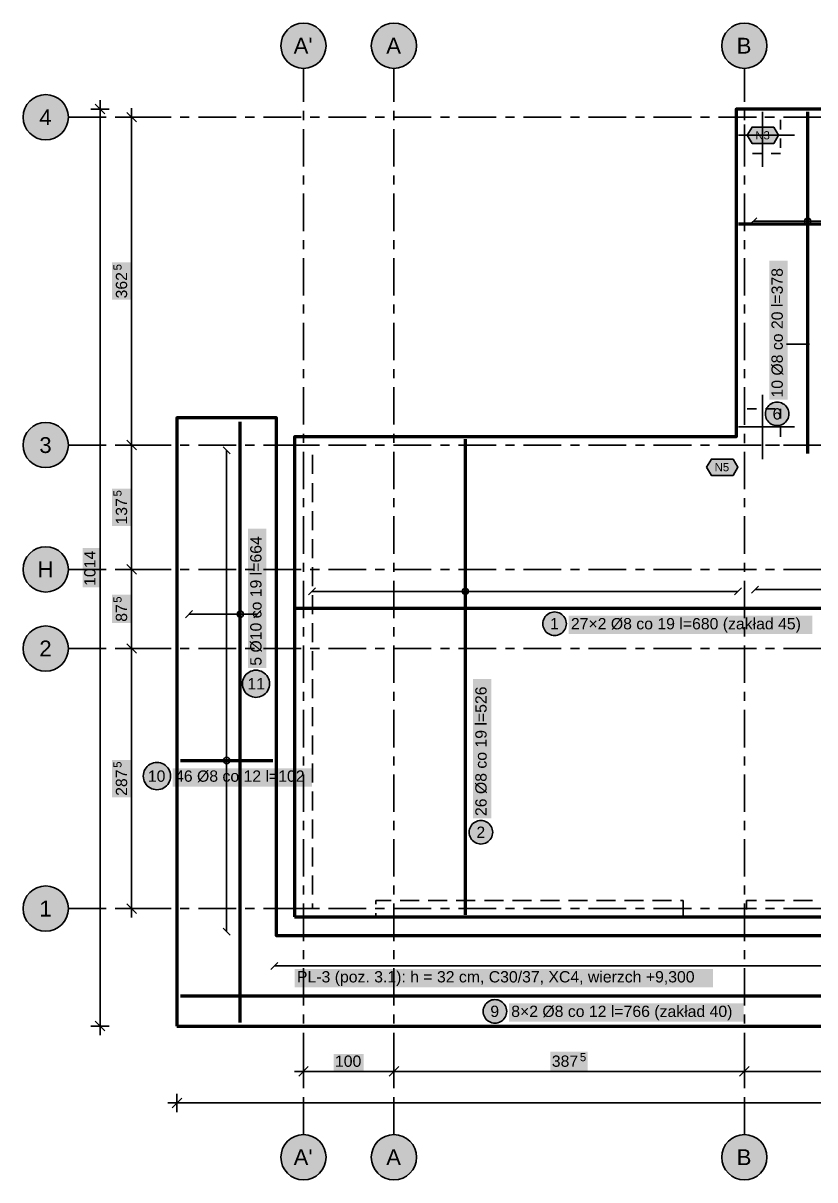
# Model space of a CAD drawing. Header units: metres. Extents: x -4.1 to 13.6, y -3 to 9.8.
# Drawn here: x -4.1 to 4.65, y -3 to 9.79 of the extents above; entities that cross this region are included whole.
import ezdxf

# ---------------------------------------------------------------- set-up
doc = ezdxf.new("R2010")
doc.units = ezdxf.units.M
for name, pattern in [('KRESKOWA', [5.25, 4.2, -1.05]), ('KRESKOWA_DROBNA', [3.15, 2.1, -1.05]), ('PUNKTOWA', [10.5, 8.4, -1.05, 0, -1.05])]:
    doc.linetypes.add(name, pattern=pattern)
for name, color, linetype, lineweight in [('A-MASKA', 7, 'Continuous', 18), ('A-OPISY', 2, 'Continuous', 25), ('K-KONSTR', 7, 'Continuous', 50), ('K-OSIE', 1, 'PUNKTOWA', 25), ('K-WYMIARY', 1, 'Continuous', 25), ('K-ZBROJENIE', 1, 'Continuous', 100), ('K-ZBROJENIE-OPIS', 2, 'Continuous', 25)]:
    doc.layers.add(name, color=color, linetype=linetype, lineweight=lineweight)
doc.styles.add('PL_ARIAL', font='arial.ttf')

msp = doc.modelspace()

# ---------------------------------------------------------------- hatches: boundary and pattern name
at = {"layer": 'A-MASKA', "true_color": 0xffffff}
for points in [[(4.353, 5.625), (4.353, 7.165), (4.15, 7.165), (4.15, 5.625)], [(-2.907, 6.731), (-2.907, 7.144), (-3.117, 7.144), (-3.117, 6.731)], [(-2.907, 4.231), (-2.907, 4.644), (-3.117, 4.644), (-3.117, 4.231)], [(-1.411, 2.66), (-1.411, 4.2), (-1.614, 4.2), (-1.614, 2.66)], [(-3.257, 3.553), (-3.257, 3.987), (-3.44, 3.987), (-3.44, 3.553)], [(-2.907, 3.156), (-2.907, 3.469), (-3.117, 3.469), (-3.117, 3.156)], [(1.932, 3.034), (4.628, 3.034), (4.628, 3.237), (1.932, 3.237)], [(1.077, 0.998), (1.077, 2.538), (0.875, 2.538), (0.875, 0.998)], [(-2.907, 1.231), (-2.907, 1.644), (-3.117, 1.644), (-3.117, 1.231)], [(-2.445, 1.349), (-0.905, 1.349), (-0.905, 1.552), (-2.445, 1.552)], [(-1.097, -0.87), (3.528, -0.87), (3.528, -0.667), (-1.097, -0.667)], [(1.272, -1.252), (3.867, -1.252), (3.867, -1.049), (1.272, -1.049)], [(-0.667, -1.792), (-0.333, -1.792), (-0.333, -1.61), (-0.667, -1.61)], [(1.731, -1.792), (2.144, -1.792), (2.144, -1.583), (1.731, -1.583)]]:
    msp.add_hatch(color=7, dxfattribs=at).paths.add_polyline_path(points)
at = {"layer": 'K-OSIE', "true_color": 0xffffff}
for points in [[(-0.75, 9.54), (-0.752, 9.573), (-0.759, 9.605), (-0.769, 9.636), (-0.783, 9.665), (-0.802, 9.692), (-0.823, 9.717), (-0.848, 9.738), (-0.875, 9.757), (-0.904, 9.771), (-0.935, 9.781), (-0.967, 9.788), (-1, 9.79), (-1.033, 9.788), (-1.065, 9.781), (-1.096, 9.771), (-1.125, 9.757), (-1.152, 9.738), (-1.177, 9.717), (-1.198, 9.692), (-1.217, 9.665), (-1.231, 9.636), (-1.241, 9.605), (-1.248, 9.573), (-1.25, 9.54), (-1.248, 9.507), (-1.241, 9.475), (-1.231, 9.444), (-1.217, 9.415), (-1.198, 9.388), (-1.177, 9.363), (-1.152, 9.342), (-1.125, 9.323), (-1.096, 9.309), (-1.065, 9.299), (-1.033, 9.292), (-1, 9.29), (-0.967, 9.292), (-0.935, 9.299), (-0.904, 9.309), (-0.875, 9.323), (-0.848, 9.342), (-0.823, 9.363), (-0.802, 9.388), (-0.783, 9.415), (-0.769, 9.444), (-0.759, 9.475), (-0.752, 9.507)], [(0.25, 9.54), (0.248, 9.573), (0.241, 9.605), (0.231, 9.636), (0.217, 9.665), (0.198, 9.692), (0.177, 9.717), (0.152, 9.738), (0.125, 9.757), (0.096, 9.771), (0.065, 9.781), (0.033, 9.788), (0, 9.79), (-0.033, 9.788), (-0.065, 9.781), (-0.096, 9.771), (-0.125, 9.757), (-0.152, 9.738), (-0.177, 9.717), (-0.198, 9.692), (-0.217, 9.665), (-0.231, 9.636), (-0.241, 9.605), (-0.248, 9.573), (-0.25, 9.54), (-0.248, 9.507), (-0.241, 9.475), (-0.231, 9.444), (-0.217, 9.415), (-0.198, 9.388), (-0.177, 9.363), (-0.152, 9.342), (-0.125, 9.323), (-0.096, 9.309), (-0.065, 9.299), (-0.033, 9.292), (0, 9.29), (0.033, 9.292), (0.065, 9.299), (0.096, 9.309), (0.125, 9.323), (0.152, 9.342), (0.177, 9.363), (0.198, 9.388), (0.217, 9.415), (0.231, 9.444), (0.241, 9.475), (0.248, 9.507)], [(4.125, 9.54), (4.123, 9.573), (4.116, 9.605), (4.106, 9.636), (4.092, 9.665), (4.073, 9.692), (4.052, 9.717), (4.027, 9.738), (4, 9.757), (3.971, 9.771), (3.94, 9.781), (3.908, 9.788), (3.875, 9.79), (3.842, 9.788), (3.81, 9.781), (3.779, 9.771), (3.75, 9.757), (3.723, 9.738), (3.698, 9.717), (3.677, 9.692), (3.658, 9.665), (3.644, 9.636), (3.634, 9.605), (3.627, 9.573), (3.625, 9.54), (3.627, 9.507), (3.634, 9.475), (3.644, 9.444), (3.658, 9.415), (3.677, 9.388), (3.698, 9.363), (3.723, 9.342), (3.75, 9.323), (3.779, 9.309), (3.81, 9.299), (3.842, 9.292), (3.875, 9.29), (3.908, 9.292), (3.94, 9.299), (3.971, 9.309), (4, 9.323), (4.027, 9.342), (4.052, 9.363), (4.073, 9.388), (4.092, 9.415), (4.106, 9.444), (4.116, 9.475), (4.123, 9.507)], [(-3.6, 8.75), (-3.602, 8.783), (-3.609, 8.815), (-3.619, 8.846), (-3.633, 8.875), (-3.652, 8.902), (-3.673, 8.927), (-3.698, 8.948), (-3.725, 8.967), (-3.754, 8.981), (-3.785, 8.991), (-3.817, 8.998), (-3.85, 9), (-3.883, 8.998), (-3.915, 8.991), (-3.946, 8.981), (-3.975, 8.967), (-4.002, 8.948), (-4.027, 8.927), (-4.048, 8.902), (-4.067, 8.875), (-4.081, 8.846), (-4.091, 8.815), (-4.098, 8.783), (-4.1, 8.75), (-4.098, 8.717), (-4.091, 8.685), (-4.081, 8.654), (-4.067, 8.625), (-4.048, 8.598), (-4.027, 8.573), (-4.002, 8.552), (-3.975, 8.533), (-3.946, 8.519), (-3.915, 8.509), (-3.883, 8.502), (-3.85, 8.5), (-3.817, 8.502), (-3.785, 8.509), (-3.754, 8.519), (-3.725, 8.533), (-3.698, 8.552), (-3.673, 8.573), (-3.652, 8.598), (-3.633, 8.625), (-3.619, 8.654), (-3.609, 8.685), (-3.602, 8.717)], [(-3.6, 5.125), (-3.602, 5.158), (-3.609, 5.19), (-3.619, 5.221), (-3.633, 5.25), (-3.652, 5.277), (-3.673, 5.302), (-3.698, 5.323), (-3.725, 5.342), (-3.754, 5.356), (-3.785, 5.366), (-3.817, 5.373), (-3.85, 5.375), (-3.883, 5.373), (-3.915, 5.366), (-3.946, 5.356), (-3.975, 5.342), (-4.002, 5.323), (-4.027, 5.302), (-4.048, 5.277), (-4.067, 5.25), (-4.081, 5.221), (-4.091, 5.19), (-4.098, 5.158), (-4.1, 5.125), (-4.098, 5.092), (-4.091, 5.06), (-4.081, 5.029), (-4.067, 5), (-4.048, 4.973), (-4.027, 4.948), (-4.002, 4.927), (-3.975, 4.908), (-3.946, 4.894), (-3.915, 4.884), (-3.883, 4.877), (-3.85, 4.875), (-3.817, 4.877), (-3.785, 4.884), (-3.754, 4.894), (-3.725, 4.908), (-3.698, 4.927), (-3.673, 4.948), (-3.652, 4.973), (-3.633, 5), (-3.619, 5.029), (-3.609, 5.06), (-3.602, 5.092)], [(-3.6, 3.75), (-3.602, 3.783), (-3.609, 3.815), (-3.619, 3.846), (-3.633, 3.875), (-3.652, 3.902), (-3.673, 3.927), (-3.698, 3.948), (-3.725, 3.967), (-3.754, 3.981), (-3.785, 3.991), (-3.817, 3.998), (-3.85, 4), (-3.883, 3.998), (-3.915, 3.991), (-3.946, 3.981), (-3.975, 3.967), (-4.002, 3.948), (-4.027, 3.927), (-4.048, 3.902), (-4.067, 3.875), (-4.081, 3.846), (-4.091, 3.815), (-4.098, 3.783), (-4.1, 3.75), (-4.098, 3.717), (-4.091, 3.685), (-4.081, 3.654), (-4.067, 3.625), (-4.048, 3.598), (-4.027, 3.573), (-4.002, 3.552), (-3.975, 3.533), (-3.946, 3.519), (-3.915, 3.509), (-3.883, 3.502), (-3.85, 3.5), (-3.817, 3.502), (-3.785, 3.509), (-3.754, 3.519), (-3.725, 3.533), (-3.698, 3.552), (-3.673, 3.573), (-3.652, 3.598), (-3.633, 3.625), (-3.619, 3.654), (-3.609, 3.685), (-3.602, 3.717)], [(-3.6, 2.875), (-3.602, 2.908), (-3.609, 2.94), (-3.619, 2.971), (-3.633, 3), (-3.652, 3.027), (-3.673, 3.052), (-3.698, 3.073), (-3.725, 3.092), (-3.754, 3.106), (-3.785, 3.116), (-3.817, 3.123), (-3.85, 3.125), (-3.883, 3.123), (-3.915, 3.116), (-3.946, 3.106), (-3.975, 3.092), (-4.002, 3.073), (-4.027, 3.052), (-4.048, 3.027), (-4.067, 3), (-4.081, 2.971), (-4.091, 2.94), (-4.098, 2.908), (-4.1, 2.875), (-4.098, 2.842), (-4.091, 2.81), (-4.081, 2.779), (-4.067, 2.75), (-4.048, 2.723), (-4.027, 2.698), (-4.002, 2.677), (-3.975, 2.658), (-3.946, 2.644), (-3.915, 2.634), (-3.883, 2.627), (-3.85, 2.625), (-3.817, 2.627), (-3.785, 2.634), (-3.754, 2.644), (-3.725, 2.658), (-3.698, 2.677), (-3.673, 2.698), (-3.652, 2.723), (-3.633, 2.75), (-3.619, 2.779), (-3.609, 2.81), (-3.602, 2.842)], [(-3.6, 0), (-3.602, 0.033), (-3.609, 0.065), (-3.619, 0.096), (-3.633, 0.125), (-3.652, 0.152), (-3.673, 0.177), (-3.698, 0.198), (-3.725, 0.217), (-3.754, 0.231), (-3.785, 0.241), (-3.817, 0.248), (-3.85, 0.25), (-3.883, 0.248), (-3.915, 0.241), (-3.946, 0.231), (-3.975, 0.217), (-4.002, 0.198), (-4.027, 0.177), (-4.048, 0.152), (-4.067, 0.125), (-4.081, 0.096), (-4.091, 0.065), (-4.098, 0.033), (-4.1, 0), (-4.098, -0.033), (-4.091, -0.065), (-4.081, -0.096), (-4.067, -0.125), (-4.048, -0.152), (-4.027, -0.177), (-4.002, -0.198), (-3.975, -0.217), (-3.946, -0.231), (-3.915, -0.241), (-3.883, -0.248), (-3.85, -0.25), (-3.817, -0.248), (-3.785, -0.241), (-3.754, -0.231), (-3.725, -0.217), (-3.698, -0.198), (-3.673, -0.177), (-3.652, -0.152), (-3.633, -0.125), (-3.619, -0.096), (-3.609, -0.065), (-3.602, -0.033)], [(-0.75, -2.75), (-0.752, -2.717), (-0.759, -2.685), (-0.769, -2.654), (-0.783, -2.625), (-0.802, -2.598), (-0.823, -2.573), (-0.848, -2.552), (-0.875, -2.533), (-0.904, -2.519), (-0.935, -2.509), (-0.967, -2.502), (-1, -2.5), (-1.033, -2.502), (-1.065, -2.509), (-1.096, -2.519), (-1.125, -2.533), (-1.152, -2.552), (-1.177, -2.573), (-1.198, -2.598), (-1.217, -2.625), (-1.231, -2.654), (-1.241, -2.685), (-1.248, -2.717), (-1.25, -2.75), (-1.248, -2.783), (-1.241, -2.815), (-1.231, -2.846), (-1.217, -2.875), (-1.198, -2.902), (-1.177, -2.927), (-1.152, -2.948), (-1.125, -2.967), (-1.096, -2.981), (-1.065, -2.991), (-1.033, -2.998), (-1, -3), (-0.967, -2.998), (-0.935, -2.991), (-0.904, -2.981), (-0.875, -2.967), (-0.848, -2.948), (-0.823, -2.927), (-0.802, -2.902), (-0.783, -2.875), (-0.769, -2.846), (-0.759, -2.815), (-0.752, -2.783)], [(0.25, -2.75), (0.248, -2.717), (0.241, -2.685), (0.231, -2.654), (0.217, -2.625), (0.198, -2.598), (0.177, -2.573), (0.152, -2.552), (0.125, -2.533), (0.096, -2.519), (0.065, -2.509), (0.033, -2.502), (0, -2.5), (-0.033, -2.502), (-0.065, -2.509), (-0.096, -2.519), (-0.125, -2.533), (-0.152, -2.552), (-0.177, -2.573), (-0.198, -2.598), (-0.217, -2.625), (-0.231, -2.654), (-0.241, -2.685), (-0.248, -2.717), (-0.25, -2.75), (-0.248, -2.783), (-0.241, -2.815), (-0.231, -2.846), (-0.217, -2.875), (-0.198, -2.902), (-0.177, -2.927), (-0.152, -2.948), (-0.125, -2.967), (-0.096, -2.981), (-0.065, -2.991), (-0.033, -2.998), (0, -3), (0.033, -2.998), (0.065, -2.991), (0.096, -2.981), (0.125, -2.967), (0.152, -2.948), (0.177, -2.927), (0.198, -2.902), (0.217, -2.875), (0.231, -2.846), (0.241, -2.815), (0.248, -2.783)], [(4.125, -2.75), (4.123, -2.717), (4.116, -2.685), (4.106, -2.654), (4.092, -2.625), (4.073, -2.598), (4.052, -2.573), (4.027, -2.552), (4, -2.533), (3.971, -2.519), (3.94, -2.509), (3.908, -2.502), (3.875, -2.5), (3.842, -2.502), (3.81, -2.509), (3.779, -2.519), (3.75, -2.533), (3.723, -2.552), (3.698, -2.573), (3.677, -2.598), (3.658, -2.625), (3.644, -2.654), (3.634, -2.685), (3.627, -2.717), (3.625, -2.75), (3.627, -2.783), (3.634, -2.815), (3.644, -2.846), (3.658, -2.875), (3.677, -2.902), (3.698, -2.927), (3.723, -2.948), (3.75, -2.967), (3.779, -2.981), (3.81, -2.991), (3.842, -2.998), (3.875, -3), (3.908, -2.998), (3.94, -2.991), (3.971, -2.981), (4, -2.967), (4.027, -2.948), (4.052, -2.927), (4.073, -2.902), (4.092, -2.875), (4.106, -2.846), (4.116, -2.815), (4.123, -2.783)]]:
    msp.add_hatch(color=7, dxfattribs=at).paths.add_polyline_path(points)
at = {"layer": 'K-ZBROJENIE-OPIS', "true_color": 0xffffff}
for points in [[(3.906, 8.55), (3.96, 8.64), (4.2, 8.64), (4.254, 8.55), (4.2, 8.46), (3.96, 8.46)], [(4.367, 5.47), (4.366, 5.487), (4.363, 5.503), (4.358, 5.519), (4.35, 5.535), (4.341, 5.549), (4.329, 5.562), (4.317, 5.573), (4.302, 5.582), (4.287, 5.59), (4.271, 5.595), (4.254, 5.599), (4.237, 5.6), (4.221, 5.599), (4.204, 5.595), (4.188, 5.59), (4.172, 5.582), (4.158, 5.573), (4.146, 5.562), (4.134, 5.549), (4.125, 5.535), (4.117, 5.519), (4.112, 5.503), (4.109, 5.487), (4.107, 5.47), (4.109, 5.453), (4.112, 5.436), (4.117, 5.42), (4.125, 5.405), (4.134, 5.391), (4.146, 5.378), (4.158, 5.367), (4.172, 5.357), (4.188, 5.35), (4.204, 5.344), (4.221, 5.341), (4.237, 5.34), (4.254, 5.341), (4.271, 5.344), (4.287, 5.35), (4.302, 5.357), (4.317, 5.367), (4.329, 5.378), (4.341, 5.391), (4.35, 5.405), (4.358, 5.42), (4.363, 5.436), (4.366, 5.453)], [(3.456, 4.88), (3.51, 4.97), (3.75, 4.97), (3.804, 4.88), (3.75, 4.79), (3.51, 4.79)], [(1.907, 3.149), (1.906, 3.166), (1.902, 3.183), (1.897, 3.199), (1.889, 3.214), (1.88, 3.228), (1.869, 3.241), (1.856, 3.252), (1.842, 3.262), (1.826, 3.269), (1.81, 3.275), (1.794, 3.278), (1.777, 3.279), (1.76, 3.278), (1.743, 3.275), (1.727, 3.269), (1.712, 3.262), (1.698, 3.252), (1.685, 3.241), (1.674, 3.228), (1.664, 3.214), (1.657, 3.199), (1.651, 3.183), (1.648, 3.166), (1.647, 3.149), (1.648, 3.132), (1.651, 3.116), (1.657, 3.1), (1.664, 3.084), (1.674, 3.07), (1.685, 3.057), (1.698, 3.046), (1.712, 3.037), (1.727, 3.029), (1.743, 3.024), (1.76, 3.02), (1.777, 3.019), (1.794, 3.02), (1.81, 3.024), (1.826, 3.029), (1.842, 3.037), (1.856, 3.046), (1.869, 3.057), (1.88, 3.07), (1.889, 3.084), (1.897, 3.1), (1.902, 3.116), (1.906, 3.132)], [(-1.376, 2.485), (-1.377, 2.505), (-1.381, 2.524), (-1.388, 2.543), (-1.396, 2.56), (-1.407, 2.577), (-1.42, 2.591), (-1.435, 2.604), (-1.451, 2.615), (-1.469, 2.624), (-1.487, 2.63), (-1.507, 2.634), (-1.526, 2.635), (-1.546, 2.634), (-1.565, 2.63), (-1.584, 2.624), (-1.601, 2.615), (-1.617, 2.604), (-1.632, 2.591), (-1.645, 2.577), (-1.656, 2.56), (-1.665, 2.543), (-1.671, 2.524), (-1.675, 2.505), (-1.676, 2.485), (-1.675, 2.466), (-1.671, 2.446), (-1.665, 2.428), (-1.656, 2.41), (-1.645, 2.394), (-1.632, 2.379), (-1.617, 2.366), (-1.601, 2.355), (-1.584, 2.347), (-1.565, 2.34), (-1.546, 2.337), (-1.526, 2.335), (-1.507, 2.337), (-1.487, 2.34), (-1.469, 2.347), (-1.451, 2.355), (-1.435, 2.366), (-1.42, 2.379), (-1.407, 2.394), (-1.396, 2.41), (-1.388, 2.428), (-1.381, 2.446), (-1.377, 2.466)], [(-2.469, 1.464), (-2.47, 1.484), (-2.474, 1.503), (-2.48, 1.522), (-2.489, 1.54), (-2.5, 1.556), (-2.513, 1.571), (-2.528, 1.584), (-2.544, 1.595), (-2.562, 1.604), (-2.581, 1.61), (-2.6, 1.614), (-2.62, 1.615), (-2.64, 1.614), (-2.659, 1.61), (-2.678, 1.604), (-2.695, 1.595), (-2.712, 1.584), (-2.727, 1.571), (-2.74, 1.556), (-2.751, 1.54), (-2.76, 1.522), (-2.766, 1.503), (-2.77, 1.484), (-2.771, 1.464), (-2.77, 1.445), (-2.766, 1.425), (-2.76, 1.407), (-2.751, 1.389), (-2.74, 1.372), (-2.727, 1.358), (-2.712, 1.345), (-2.695, 1.334), (-2.678, 1.325), (-2.659, 1.319), (-2.64, 1.315), (-2.62, 1.313), (-2.6, 1.315), (-2.581, 1.319), (-2.562, 1.325), (-2.544, 1.334), (-2.528, 1.345), (-2.513, 1.358), (-2.5, 1.372), (-2.489, 1.389), (-2.48, 1.407), (-2.474, 1.425), (-2.47, 1.445)], [(1.092, 0.843), (1.091, 0.86), (1.088, 0.877), (1.082, 0.893), (1.075, 0.908), (1.065, 0.922), (1.054, 0.935), (1.041, 0.946), (1.027, 0.956), (1.012, 0.963), (0.996, 0.969), (0.979, 0.972), (0.962, 0.973), (0.945, 0.972), (0.929, 0.969), (0.913, 0.963), (0.897, 0.956), (0.883, 0.946), (0.87, 0.935), (0.859, 0.922), (0.85, 0.908), (0.842, 0.893), (0.837, 0.877), (0.833, 0.86), (0.832, 0.843), (0.833, 0.826), (0.837, 0.81), (0.842, 0.793), (0.85, 0.778), (0.859, 0.764), (0.87, 0.751), (0.883, 0.74), (0.897, 0.731), (0.913, 0.723), (0.929, 0.718), (0.945, 0.714), (0.962, 0.713), (0.979, 0.714), (0.996, 0.718), (1.012, 0.723), (1.027, 0.731), (1.041, 0.74), (1.054, 0.751), (1.065, 0.764), (1.075, 0.778), (1.082, 0.793), (1.088, 0.81), (1.091, 0.826)], [(1.247, -1.137), (1.246, -1.12), (1.242, -1.103), (1.237, -1.087), (1.229, -1.072), (1.22, -1.058), (1.209, -1.045), (1.196, -1.034), (1.182, -1.024), (1.167, -1.017), (1.15, -1.011), (1.134, -1.008), (1.117, -1.007), (1.1, -1.008), (1.083, -1.011), (1.067, -1.017), (1.052, -1.024), (1.038, -1.034), (1.025, -1.045), (1.014, -1.058), (1.004, -1.072), (0.997, -1.087), (0.991, -1.103), (0.988, -1.12), (0.987, -1.137), (0.988, -1.154), (0.991, -1.171), (0.997, -1.187), (1.004, -1.202), (1.014, -1.216), (1.025, -1.229), (1.038, -1.24), (1.052, -1.249), (1.067, -1.257), (1.083, -1.262), (1.1, -1.266), (1.117, -1.267), (1.134, -1.266), (1.15, -1.262), (1.167, -1.257), (1.182, -1.249), (1.196, -1.24), (1.209, -1.229), (1.22, -1.216), (1.229, -1.202), (1.237, -1.187), (1.242, -1.171), (1.246, -1.154)]]:
    msp.add_hatch(color=7, dxfattribs=at).paths.add_polyline_path(points)
at = {"layer": 'K-ZBROJENIE-OPIS', "true_color": 0x000000}
msp.add_hatch(color=7, dxfattribs=at).paths.add_polyline_path([(4.598, 6.24), (4.597, 6.245), (4.594, 6.251), (4.591, 6.256), (4.586, 6.259), (4.581, 6.261), (4.575, 6.262), (4.569, 6.261), (4.564, 6.259), (4.559, 6.256), (4.556, 6.251), (4.553, 6.245), (4.553, 6.24), (4.553, 6.234), (4.556, 6.228), (4.559, 6.224), (4.564, 6.22), (4.569, 6.218), (4.575, 6.217), (4.581, 6.218), (4.586, 6.22), (4.591, 6.224), (4.594, 6.228), (4.597, 6.234)])

# ---------------------------------------------------------------- linework, layer by layer
at = {"layer": 'K-KONSTR', "lineweight": 70, "ltscale": 0.05}
for points in [[(-1.1, -0.09), (12.09, -0.09), (12.09, 5.215), (8.59, 5.215), (8.59, 8.84), (3.785, 8.84), (3.785, 5.215), (-1.1, 5.215)], [(-2.4, -1.3), (12.6, -1.3), (12.6, 5.425), (12.3, 5.425), (12.3, -0.3), (-1.3, -0.3), (-1.3, 5.425), (-2.4, 5.425)]]:
    msp.add_lwpolyline(points, close=True, dxfattribs=at)
at = {"layer": 'K-KONSTR', "linetype": 'KRESKOWA', "lineweight": 35, "ltscale": 0.05, "flags": 128}
for points in [[(-1.1, 5.125), (-0.9, 5.125), (-0.9, 0), (-1.1, 0)], [(3.2, 0.09), (3.2, -0.09), (-0.2, -0.09), (-0.2, 0.09)], [(5.5, 0.09), (5.5, -0.09), (3.9, -0.09), (3.9, 0.09)]]:
    msp.add_lwpolyline(points, close=True, dxfattribs=at)
at = {"layer": 'K-OSIE', "linetype": 'PUNKTOWA', "lineweight": 35, "ltscale": 0.049248, "flags": 128}
for points in [[(-1, -2.5), (-1, 9.29)], [(0, -2.5), (0, 9.29)], [(3.875, -2.5), (3.875, 9.29)]]:
    msp.add_lwpolyline(points, dxfattribs=at)
at = {"layer": 'K-OSIE', "linetype": 'PUNKTOWA', "lineweight": 35, "ltscale": 0.049865, "flags": 128}
for points in [[(-3.6, 8.75), (13.05, 8.75)], [(-3.6, 5.125), (13.05, 5.125)], [(-3.6, 3.75), (13.05, 3.75)], [(-3.6, 2.875), (13.05, 2.875)], [(-3.6, 0), (13.05, 0)]]:
    msp.add_lwpolyline(points, dxfattribs=at)
at = {"layer": 'K-OSIE', "linetype": 'Continuous', "lineweight": 35, "ltscale": 0.05}
for centre in [(-1, 9.54), (0, 9.54), (3.875, 9.54), (-3.85, 8.75), (-3.85, 5.125), (-3.85, 3.75), (-3.85, 2.875), (-3.85, 0), (-1, -2.75), (0, -2.75), (3.875, -2.75)]:
    msp.add_circle(centre, 0.25, dxfattribs=at)
at = {"layer": 'K-WYMIARY', "lineweight": 35, "ltscale": 0.05}
for points in [[(-3.15, 8.84), (-3.35, 8.84)], [(-3.197, 8.787), (-3.303, 8.893)], [(-3.25, -1.4), (-3.25, 8.94)], [(-2.9, -0.1), (-2.9, 8.85)], [(-2.8, 8.75), (-3, 8.75)], [(-2.847, 8.697), (-2.953, 8.803)], [(-2.8, 5.125), (-3, 5.125)], [(-2.847, 5.072), (-2.953, 5.178)], [(-2.8, 3.75), (-3, 3.75)], [(-2.847, 3.697), (-2.953, 3.803)], [(-2.8, 2.875), (-3, 2.875)], [(-2.847, 2.822), (-2.953, 2.928)], [(-2.8, 0), (-3, 0)], [(-2.847, -0.053), (-2.953, 0.053)], [(-3.197, -1.353), (-3.303, -1.247)], [(-3.15, -1.3), (-3.35, -1.3)], [(-1.053, -1.853), (-0.947, -1.747)], [(-1, -1.7), (-1, -1.9)], [(-0.053, -1.853), (0.053, -1.747)], [(0, -1.7), (0, -1.9)], [(3.822, -1.853), (3.928, -1.747)], [(3.875, -1.7), (3.875, -1.9)], [(-1.1, -1.8), (12.1, -1.8)], [(-2.5, -2.15), (12.7, -2.15)], [(-2.453, -2.203), (-2.347, -2.097)], [(-2.4, -2.05), (-2.4, -2.25)]]:
    msp.add_lwpolyline(points, dxfattribs=at)
at = {"layer": 'K-ZBROJENIE', "lineweight": 35, "ltscale": 0.05}
for points in [[(4.075, 8.2), (4.075, 8.81)], [(3.81, 8.55), (4.43, 8.55)], [(4.075, 4.97), (4.075, 5.68)], [(3.81, 5.325), (4.43, 5.325)]]:
    msp.add_lwpolyline(points, dxfattribs=at)
at = {"layer": 'K-ZBROJENIE', "lineweight": 70, "ltscale": 0.05}
for points in [[(4.575, 5.03), (4.575, 8.81)], [(3.81, 7.572), (5.97, 7.572)], [(-1.699, -1.26), (-1.699, 5.38)], [(0.79, -0.07), (0.79, 5.19)], [(-1.08, 3.322), (12.06, 3.322)], [(-2.36, 1.637), (-1.34, 1.637)], [(-2.36, -0.964), (12.56, -0.964)]]:
    msp.add_lwpolyline(points, dxfattribs=at)
at = {"layer": 'K-ZBROJENIE-OPIS', "linetype": 'KRESKOWA_DROBNA', "lineweight": 35, "ltscale": 0.05, "flags": 128}
for points in [[(4.275, 8.35), (3.875, 8.35), (3.875, 8.75), (4.275, 8.75)], [(4.275, 5.525), (4.275, 5.125), (3.875, 5.125), (3.875, 5.525)]]:
    msp.add_lwpolyline(points, close=True, dxfattribs=at)
at = {"layer": 'K-ZBROJENIE-OPIS', "lineweight": 35, "ltscale": 0.05}
for points in [[(3.906, 8.55), (3.96, 8.64), (4.2, 8.64), (4.254, 8.55), (4.2, 8.46), (3.96, 8.46)], [(4.367, 5.47), (4.366, 5.487), (4.363, 5.503), (4.358, 5.519), (4.35, 5.535), (4.341, 5.549), (4.329, 5.562), (4.317, 5.573), (4.302, 5.582), (4.287, 5.59), (4.271, 5.595), (4.254, 5.599), (4.237, 5.6), (4.221, 5.599), (4.204, 5.595), (4.188, 5.59), (4.172, 5.582), (4.158, 5.573), (4.146, 5.562), (4.134, 5.549), (4.125, 5.535), (4.117, 5.519), (4.112, 5.503), (4.109, 5.487), (4.107, 5.47), (4.109, 5.453), (4.112, 5.436), (4.117, 5.42), (4.125, 5.405), (4.134, 5.391), (4.146, 5.378), (4.158, 5.367), (4.172, 5.357), (4.188, 5.35), (4.204, 5.344), (4.221, 5.341), (4.237, 5.34), (4.254, 5.341), (4.271, 5.344), (4.287, 5.35), (4.302, 5.357), (4.317, 5.367), (4.329, 5.378), (4.341, 5.391), (4.35, 5.405), (4.358, 5.42), (4.363, 5.436), (4.366, 5.453)], [(3.456, 4.88), (3.51, 4.97), (3.75, 4.97), (3.804, 4.88), (3.75, 4.79), (3.51, 4.79)], [(1.907, 3.149), (1.906, 3.166), (1.902, 3.183), (1.897, 3.199), (1.889, 3.214), (1.88, 3.228), (1.869, 3.241), (1.856, 3.252), (1.842, 3.262), (1.826, 3.269), (1.81, 3.275), (1.794, 3.278), (1.777, 3.279), (1.76, 3.278), (1.743, 3.275), (1.727, 3.269), (1.712, 3.262), (1.698, 3.252), (1.685, 3.241), (1.674, 3.228), (1.664, 3.214), (1.657, 3.199), (1.651, 3.183), (1.648, 3.166), (1.647, 3.149), (1.648, 3.132), (1.651, 3.116), (1.657, 3.1), (1.664, 3.084), (1.674, 3.07), (1.685, 3.057), (1.698, 3.046), (1.712, 3.037), (1.727, 3.029), (1.743, 3.024), (1.76, 3.02), (1.777, 3.019), (1.794, 3.02), (1.81, 3.024), (1.826, 3.029), (1.842, 3.037), (1.856, 3.046), (1.869, 3.057), (1.88, 3.07), (1.889, 3.084), (1.897, 3.1), (1.902, 3.116), (1.906, 3.132)], [(-1.376, 2.485), (-1.377, 2.505), (-1.381, 2.524), (-1.388, 2.543), (-1.396, 2.56), (-1.407, 2.577), (-1.42, 2.591), (-1.435, 2.604), (-1.451, 2.615), (-1.469, 2.624), (-1.487, 2.63), (-1.507, 2.634), (-1.526, 2.635), (-1.546, 2.634), (-1.565, 2.63), (-1.584, 2.624), (-1.601, 2.615), (-1.617, 2.604), (-1.632, 2.591), (-1.645, 2.577), (-1.656, 2.56), (-1.665, 2.543), (-1.671, 2.524), (-1.675, 2.505), (-1.676, 2.485), (-1.675, 2.466), (-1.671, 2.446), (-1.665, 2.428), (-1.656, 2.41), (-1.645, 2.394), (-1.632, 2.379), (-1.617, 2.366), (-1.601, 2.355), (-1.584, 2.347), (-1.565, 2.34), (-1.546, 2.337), (-1.526, 2.335), (-1.507, 2.337), (-1.487, 2.34), (-1.469, 2.347), (-1.451, 2.355), (-1.435, 2.366), (-1.42, 2.379), (-1.407, 2.394), (-1.396, 2.41), (-1.388, 2.428), (-1.381, 2.446), (-1.377, 2.466)], [(-2.469, 1.464), (-2.47, 1.484), (-2.474, 1.503), (-2.48, 1.522), (-2.489, 1.54), (-2.5, 1.556), (-2.513, 1.571), (-2.528, 1.584), (-2.544, 1.595), (-2.562, 1.604), (-2.581, 1.61), (-2.6, 1.614), (-2.62, 1.615), (-2.64, 1.614), (-2.659, 1.61), (-2.678, 1.604), (-2.695, 1.595), (-2.712, 1.584), (-2.727, 1.571), (-2.74, 1.556), (-2.751, 1.54), (-2.76, 1.522), (-2.766, 1.503), (-2.77, 1.484), (-2.771, 1.464), (-2.77, 1.445), (-2.766, 1.425), (-2.76, 1.407), (-2.751, 1.389), (-2.74, 1.372), (-2.727, 1.358), (-2.712, 1.345), (-2.695, 1.334), (-2.678, 1.325), (-2.659, 1.319), (-2.64, 1.315), (-2.62, 1.313), (-2.6, 1.315), (-2.581, 1.319), (-2.562, 1.325), (-2.544, 1.334), (-2.528, 1.345), (-2.513, 1.358), (-2.5, 1.372), (-2.489, 1.389), (-2.48, 1.407), (-2.474, 1.425), (-2.47, 1.445)], [(1.092, 0.843), (1.091, 0.86), (1.088, 0.877), (1.082, 0.893), (1.075, 0.908), (1.065, 0.922), (1.054, 0.935), (1.041, 0.946), (1.027, 0.956), (1.012, 0.963), (0.996, 0.969), (0.979, 0.972), (0.962, 0.973), (0.945, 0.972), (0.929, 0.969), (0.913, 0.963), (0.897, 0.956), (0.883, 0.946), (0.87, 0.935), (0.859, 0.922), (0.85, 0.908), (0.842, 0.893), (0.837, 0.877), (0.833, 0.86), (0.832, 0.843), (0.833, 0.826), (0.837, 0.81), (0.842, 0.793), (0.85, 0.778), (0.859, 0.764), (0.87, 0.751), (0.883, 0.74), (0.897, 0.731), (0.913, 0.723), (0.929, 0.718), (0.945, 0.714), (0.962, 0.713), (0.979, 0.714), (0.996, 0.718), (1.012, 0.723), (1.027, 0.731), (1.041, 0.74), (1.054, 0.751), (1.065, 0.764), (1.075, 0.778), (1.082, 0.793), (1.088, 0.81), (1.091, 0.826)], [(1.247, -1.137), (1.246, -1.12), (1.242, -1.103), (1.237, -1.087), (1.229, -1.072), (1.22, -1.058), (1.209, -1.045), (1.196, -1.034), (1.182, -1.024), (1.167, -1.017), (1.15, -1.011), (1.134, -1.008), (1.117, -1.007), (1.1, -1.008), (1.083, -1.011), (1.067, -1.017), (1.052, -1.024), (1.038, -1.034), (1.025, -1.045), (1.014, -1.058), (1.004, -1.072), (0.997, -1.087), (0.991, -1.103), (0.988, -1.12), (0.987, -1.137), (0.988, -1.154), (0.991, -1.171), (0.997, -1.187), (1.004, -1.202), (1.014, -1.216), (1.025, -1.229), (1.038, -1.24), (1.052, -1.249), (1.067, -1.257), (1.083, -1.262), (1.1, -1.266), (1.117, -1.267), (1.134, -1.266), (1.15, -1.262), (1.167, -1.257), (1.182, -1.249), (1.196, -1.24), (1.209, -1.229), (1.22, -1.216), (1.229, -1.202), (1.237, -1.187), (1.242, -1.171), (1.246, -1.154)]]:
    msp.add_lwpolyline(points, close=True, dxfattribs=at)
for points in [[(3.936, 7.562), (4.014, 7.639)], [(3.975, 7.6), (5.775, 7.6)], [(4.575, 6.24), (4.34, 6.24)], [(-1.811, 5.027), (-1.889, 5.105)], [(-1.85, -0.255), (-1.85, 5.066)], [(-0.945, 3.468), (-0.867, 3.546)], [(-0.906, 3.507), (3.804, 3.507)], [(3.765, 3.468), (3.843, 3.546)], [(3.954, 3.488), (4.032, 3.566)], [(3.993, 3.527), (8.326, 3.527)], [(-2.304, 3.216), (-2.227, 3.294)], [(-2.266, 3.255), (-1.51, 3.255)], [(-1.549, 3.216), (-1.471, 3.294)], [(-1.811, -0.294), (-1.889, -0.216)], [(-1.36, -0.673), (-1.282, -0.596)], [(-1.321, -0.634), (11.906, -0.634)]]:
    msp.add_lwpolyline(points, dxfattribs=at)
for centre in [(4.575, 7.6), (0.79, 3.507), (-1.699, 3.255), (-1.85, 1.637)]:
    msp.add_circle(centre, 0.035, dxfattribs=at)

# ---------------------------------------------------------------- texts
at = {"layer": 'A-OPISY', "style": 'PL_ARIAL'}
msp.add_text('PL-3 (poz. 3.1): h = 32 cm, C30/37, XC4, wierzch +9,300', height=0.125, dxfattribs=at).set_placement((-1.072, -0.817))
at = {"layer": 'K-OSIE', "style": 'PL_ARIAL'}
for s, p in [("A'", (-1.109, 9.453)), ('A', (-0.085, 9.453)), ('B', (3.79, 9.453)), ('4', (-3.921, 8.662)), ('3', (-3.921, 5.037)), ('H', (-3.942, 3.663)), ('2', (-3.921, 2.788)), ('1', (-3.921, -0.088)), ("A'", (-1.109, -2.837)), ('A', (-0.085, -2.837)), ('B', (3.79, -2.837))]:
    msp.add_text(s, height=0.175, dxfattribs=at).set_placement(p)
at = {"layer": 'K-WYMIARY', "style": 'PL_ARIAL'}
for s, height, p in [('5', 0.09, (-3.012, 7.056)), ('362', 0.125, (-2.95, 6.746)), ('5', 0.09, (-3.012, 4.556)), ('137', 0.125, (-2.95, 4.246)), ('1014', 0.125, (-3.3, 3.568)), ('5', 0.09, (-3.012, 3.381)), ('87', 0.125, (-2.95, 3.171)), ('5', 0.09, (-3.012, 1.556)), ('287', 0.125, (-2.95, 1.246))]:
    msp.add_text(s, height=height, rotation=90, dxfattribs=at).set_placement(p)
for s, height, p in [('100', 0.125, (-0.652, -1.75)), ('387', 0.125, (1.746, -1.75)), ('5', 0.09, (2.056, -1.688))]:
    msp.add_text(s, height=height, dxfattribs=at).set_placement(p)
at = {"layer": 'K-ZBROJENIE-OPIS', "style": 'PL_ARIAL'}
for s, height, p in [('N3', 0.09, (3.996, 8.505)), ('6', 0.125, (4.187, 5.407)), ('N5', 0.09, (3.546, 4.835)), ('1', 0.125, (1.726, 3.087)), ('27×2 Ø8 co 19 l=680 (zakład 45)', 0.125, (1.957, 3.087)), ('11', 0.125, (-1.62, 2.423)), ('10', 0.125, (-2.721, 1.402)), ('46 Ø8 co 12 l=102', 0.125, (-2.42, 1.402)), ('2', 0.125, (0.912, 0.781)), ('9', 0.125, (1.066, -1.199)), ('8×2 Ø8 co 12 l=766 (zakład 40)', 0.125, (1.297, -1.199))]:
    msp.add_text(s, height=height, dxfattribs=at).set_placement(p)
for s, p in [('10 Ø8 co 20 l=378', (4.3, 5.65)), ('5 Ø10 co 19 l=664', (-1.464, 2.685)), ('26 Ø8 co 19 l=526', (1.025, 1.023))]:
    msp.add_text(s, height=0.125, rotation=90, dxfattribs=at).set_placement(p)

doc.saveas('drawing.dxf')
